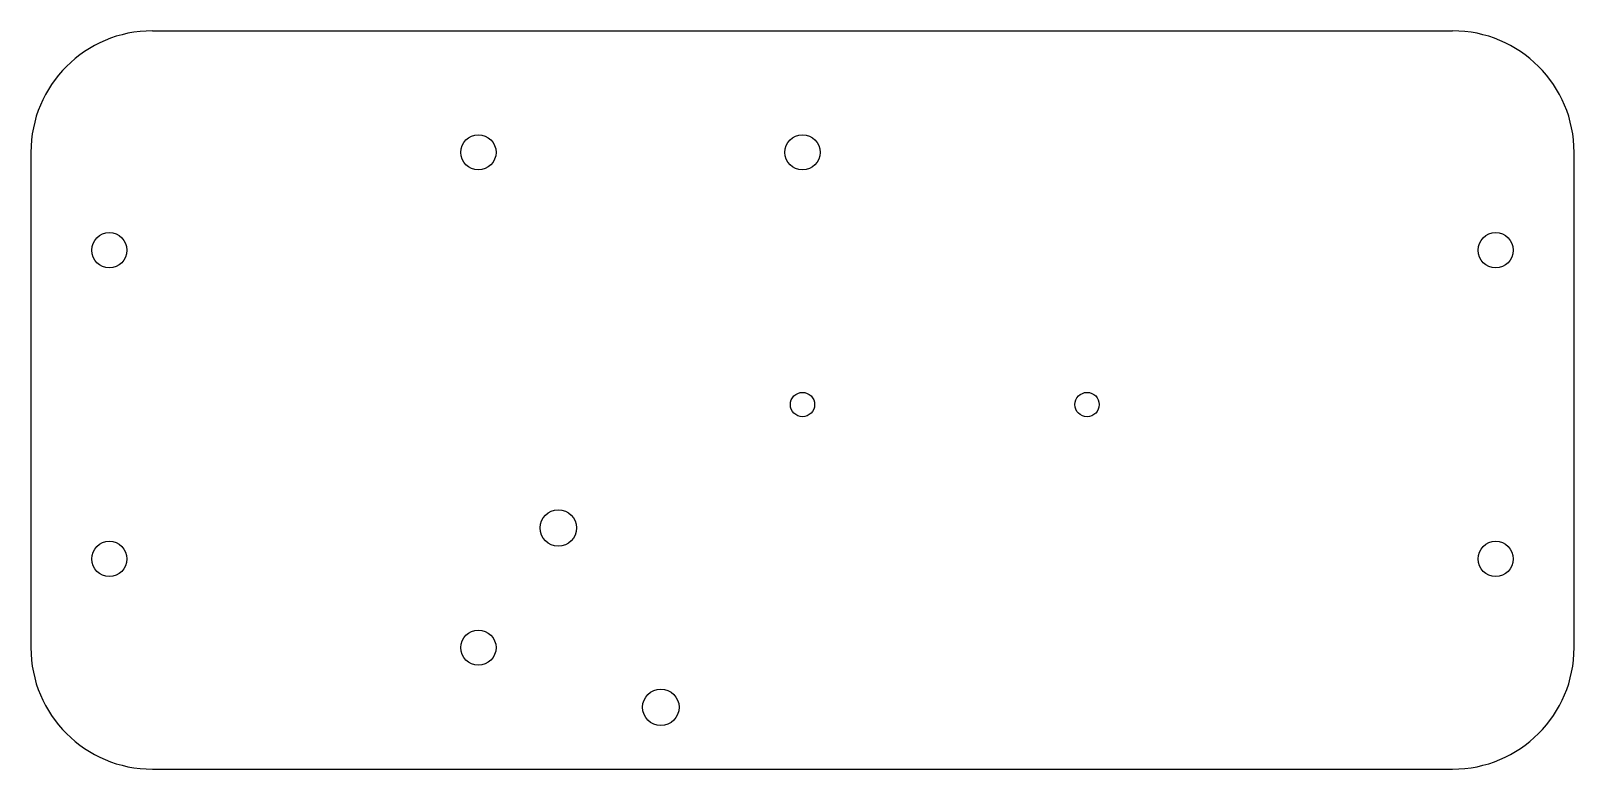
# Model space of a CAD drawing. Extents: x -63 to 63, y -30 to 31.
import ezdxf

# ---------------------------------------------------------------- set-up
doc = ezdxf.new("R2010")
doc.units = 0
doc.header["$MEASUREMENT"] = 0
doc.layers.add('VISIBLE', color=7, linetype='CONTINUOUS')

msp = doc.modelspace()

# ---------------------------------------------------------------- linework, layer by layer
at = {"layer": 'VISIBLE'}
for p, q in [((-53.45, 30.75), (53.45, 30.75)), ((-63.45, 20.75), (-63.45, -20)), ((63.45, -20), (63.45, 20.75)), ((-53.45, -30), (53.45, -30))]:
    msp.add_line(p, q, dxfattribs=at)
for centre, radius in [((-26.65, 20.75), 1.45), ((0, 20.75), 1.45), ((-57, 12.7), 1.45), ((57, 12.7), 1.45), ((0, 0), 1), ((23.4, 0), 1), ((-20.08, -10.15), 1.5), ((-57, -12.7), 1.45), ((57, -12.7), 1.45), ((-26.65, -20), 1.45), ((-11.65, -24.91), 1.5)]:
    msp.add_circle(centre, radius, dxfattribs=at)
for centre, start, end in [((-53.45, 20.75), 90, 180), ((53.45, 20.75), 0, 90), ((-53.45, -20), 180, 270), ((53.45, -20), 270, 0)]:
    msp.add_arc(centre, 10, start, end, dxfattribs=at)

doc.saveas('drawing.dxf')
